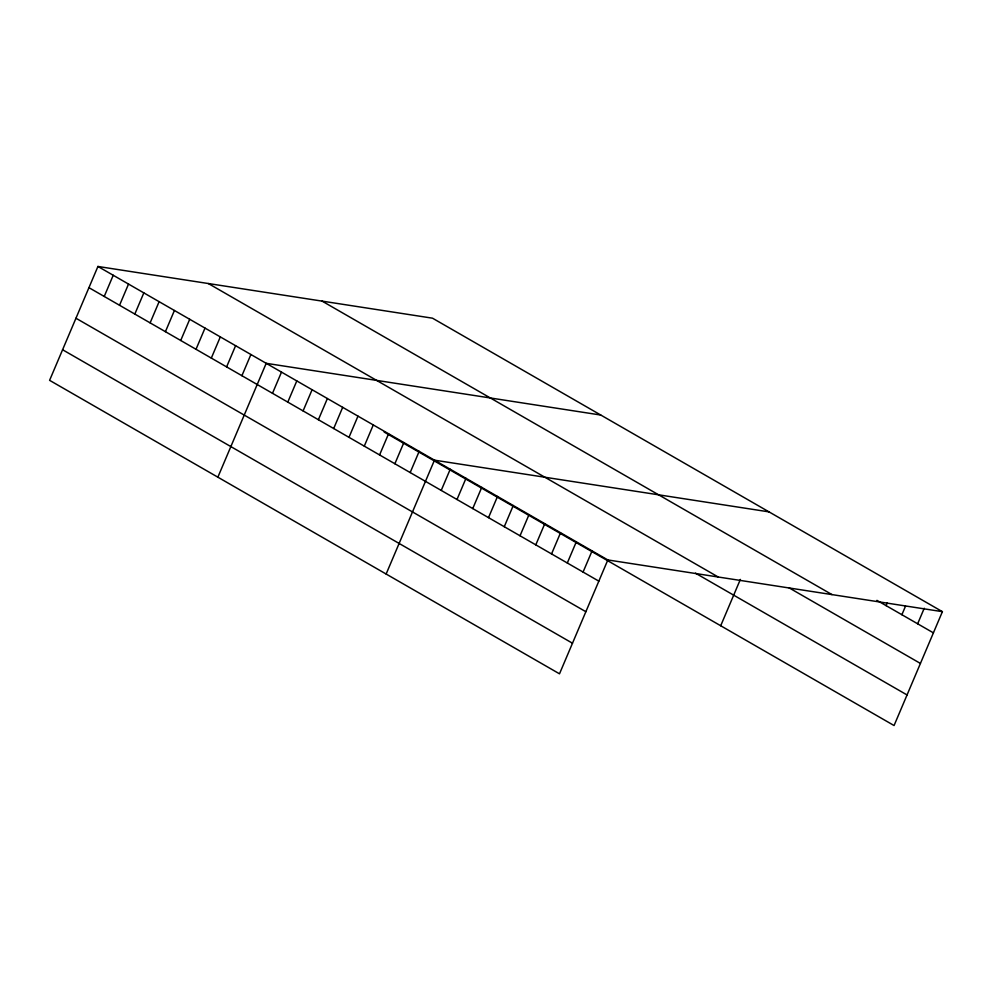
<?xml version="1.0" encoding="UTF-8"?>
<svg xmlns="http://www.w3.org/2000/svg" width="992" height="992" viewBox="0 0 992 992"><rect width="100%" height="100%" fill="white"/><g stroke="black" fill="none" stroke-linecap="round" stroke-linejoin="round"><path stroke-width="1.49" d="M942.4 611.667L432.5 318.184L97.935 266.464L49.6 380.333L559.5 673.816L607.836 559.947L942.4 611.667L894.065 725.536L384.164 432.053M104.234 296.459L113.224 275.268M119.536 305.263L128.526 284.072M134.825 314.067L143.828 292.876M150.127 322.871L159.117 301.68M165.428 331.675L174.418 310.484M180.718 340.479L189.708 319.288M196.019 349.283L205.009 328.092M211.321 358.087L220.311 336.908M226.61 366.891L235.6 345.712M241.912 375.695L250.902 354.516M217.868 477.177L266.203 363.32L600.768 415.04M272.502 393.303L281.492 372.124M287.804 402.107L296.794 380.928M303.093 410.911L312.096 389.732M318.395 419.715L327.385 398.536M333.696 428.519L342.686 407.34M348.986 437.323L357.976 416.144M364.287 446.127L373.277 424.948M379.576 454.944L388.579 433.752M394.878 463.748L403.868 442.556M410.18 472.552L419.17 451.36M386.136 574.033L434.471 460.164L769.036 511.884M441.229 490.42L450.232 469.241M456.99 499.497L465.992 478.305M472.75 508.561L481.752 487.382M488.51 517.638L497.513 496.446M504.271 526.702L513.273 505.523M520.031 535.779L529.034 514.588M535.792 544.856L544.794 523.664M551.552 553.92L560.554 532.741M567.312 562.997L576.315 541.806M583.073 572.062L592.075 550.882M720.7 625.754L740.367 579.415M886.129 605.641L887.319 602.814M901.889 614.718L905.485 606.236M917.65 623.782L924.246 608.245M876.928 600.358L933.41 632.859M322.09 301.122L831.99 594.605M789.086 587.847L920.427 663.437M208.345 283.538L718.245 577.022M695.442 573.153L907.048 694.946M97.935 266.464L607.836 559.947M88.933 287.655L598.833 581.138M75.962 318.234L585.863 611.717M62.583 349.742L572.483 643.225"/></g></svg>
